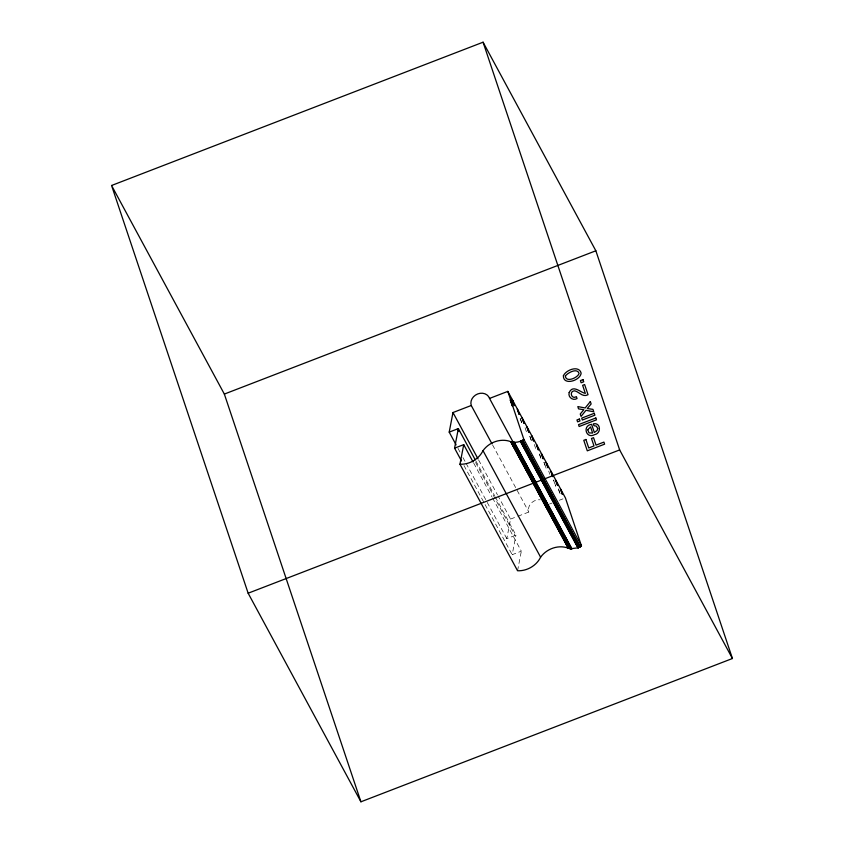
<?xml version="1.0" encoding="UTF-8"?>
<svg xmlns="http://www.w3.org/2000/svg" width="844" height="844" viewBox="0 0 844 844"><rect width="100%" height="100%" fill="white"/><g stroke="black" fill="none" stroke-linecap="round" stroke-linejoin="round"><path stroke-width="0.63" stroke-dasharray="4.22 3.17" d="M495.291 496.905L515.948 535.128L506.811 538.651L510.567 519.071L498.044 495.913M492.527 497.907L521.328 551.174L512.181 554.698L515.948 535.128M517.562 570.755L521.328 551.174M510.567 519.071L516.665 516.718M517.889 516.254L528.85 512.023A9.822 8.429 -28.4 0 1 540.234 499.775M549.571 504.026L552.008 503.087M559.329 500.27L562.98 498.857M544.391 463.113L543.916 462.217L545.351 466.51M553.991 480.869L553.516 479.972L554.951 484.266M555.31 485.342L555.785 486.228L554.35 481.935M492.537 444.862L528.85 512.023M478.643 460.012L497.422 494.753M475.879 461.014L494.658 495.755M475.594 462.523L515.03 535.476M473.737 463.166L491.894 496.747M457.976 448.333L460.476 452.964M462.976 457.596L465.487 462.227M466.11 463.377L506.811 538.651M463.978 465.54L512.181 554.698M558.791 489.742L560.585 495.111M558.317 488.855L560.11 494.225M548.716 471.1L549.792 474.317M544.749 464.179L546.184 468.473M539.59 454.23L541.384 459.6L539.116 453.344M534.315 444.471L536.109 449.831M529.99 436.475L531.783 441.845L529.515 435.588M525.073 427.781L526.508 432.075M520.389 418.719L522.183 424.089L519.915 417.833"/><path stroke-width="1.27" d="M456.098 444.851L449.208 432.117L452.975 412.537L471.258 405.489A9.822 8.429 -28.4 0 1 477.704 393.937A9.822 8.429 -28.4 0 1 489.531 398.431L570.649 548.727L577.929 547.851L580.155 546.806L581.474 545.973L565.417 497.918L560.616 489.035L562.42 494.405L560.142 488.148L555.816 480.162L557.62 485.522L555.341 479.276L551.016 471.279L552.82 476.649L550.541 470.393L546.216 462.406L548.02 467.776L545.741 461.52L541.415 453.523L543.219 458.893L540.941 452.637L536.615 444.651L538.419 450.021L536.14 443.765L531.815 435.768L533.619 441.138L531.34 434.882L527.015 426.895L528.819 432.265L526.54 426.009L522.214 418.012L524.018 423.382L521.74 417.126L517.414 409.14L519.218 414.509L516.939 408.253L512.614 400.256L514.418 405.626L513.933 404.74L512.139 399.37L507.814 391.384L489.531 398.431M461.468 460.908L454.578 448.164L458.345 428.594L449.208 432.117M570.649 548.727L568.234 548.157A22.049 18.927 -28.4 0 0 540.603 557.188A21.976 18.853 -28.4 0 1 536.056 563.497L535.74 563.803A21.976 18.853 -28.4 0 1 517.562 570.755L459.959 464.221L463.725 444.64L454.578 448.164M459.959 464.221A21.976 18.853 -28.4 0 0 478.137 457.269L478.453 456.963A21.976 18.853 -28.4 0 0 483.011 450.654A22.049 18.927 -28.4 0 1 510.631 441.623C515.009 443.121 520.126 442.087 523.871 439.439L507.814 391.384M111.566 185.49L483.074 42.2L595.853 250.784L732.434 658.51L360.926 801.8L248.147 593.216L111.566 185.49L224.346 394.074L360.926 801.8M224.346 394.074L595.853 250.784M510.314 400.077L512.582 406.333L510.314 400.077L512.139 399.37M248.147 593.216L619.654 449.926L732.434 658.51M523.871 439.439L581.474 545.973M522.552 440.273L580.155 546.806M522.362 440.389L579.955 546.923M522.162 440.494L579.765 547.028M521.961 440.6L579.564 547.123M521.761 440.695L579.364 547.229M521.56 440.8L579.163 547.323M521.36 440.895L578.963 547.418M521.159 440.979L578.762 547.513M520.948 441.074L578.551 547.608M520.748 441.159L578.351 547.693M520.537 441.243L578.14 547.777M520.326 441.317L577.929 547.851M514.312 442.309L571.915 548.843M514.101 442.298L571.704 548.832M513.89 442.288L571.494 548.822M513.679 442.267L571.282 548.8M513.468 442.245L571.071 548.779M513.257 442.224L570.861 548.758M512.846 442.172L570.438 548.695M512.635 442.129L570.238 548.663M512.424 442.098L570.027 548.632M512.224 442.056L569.827 548.589M512.023 442.013L569.616 548.547M511.812 441.961L569.415 548.494M511.612 441.918L569.215 548.452M511.211 441.802L569.014 548.4M511.021 441.75L568.624 548.284M510.82 441.686L568.423 548.22M510.631 441.623L568.234 548.157M471.258 405.489L491.915 443.701M483.011 450.654L540.603 557.188M452.975 412.537L478.01 458.862M458.345 428.594L475.256 459.853M457.437 428.942L458.682 431.263M463.725 444.64L473.115 462.016M483.074 42.2L619.654 449.926M597.7 428.488L597.141 430.482L594.324 432.466L591.612 424.353C582.065 425.376 586.084 439.418 594.566 434.628C601.529 433.616 600.865 422.106 593.332 423.857L593.944 425.692L596.297 426.114L597.7 428.488M587.73 429.754L589.028 432.898L592.625 433.067L590.568 426.916L587.73 429.754M563.402 375.749C563.075 386.014 580.44 380.633 581.136 373.122C578.984 364.882 565.902 369.915 563.402 375.749M565.385 375.96C565.712 382.954 577.76 377.912 579.089 373.459C577.222 367.551 567.78 372.774 565.385 375.96M569.183 392.502C567.727 397.06 572.876 401.1 577.032 398.547L576.399 396.648C571.304 399.887 568.845 390.772 574.775 390.825C579.29 391.964 582.74 397.629 588.036 394.707L584.628 384.547L582.634 385.318L585.335 393.399C580.229 392.312 572.949 384.305 569.183 392.502M590.336 401.575L585.177 407.968L577.834 406.586L578.541 408.876L583.837 409.73L580.25 413.993L581.062 416.398L585.968 410.332L593.743 411.735L592.952 409.372L587.318 408.528L591.138 403.959L590.336 401.575M582.982 379.621L580.419 380.612L581.136 382.775L583.71 381.783L582.982 379.621M579.364 419.046L576.958 419.964L577.591 421.863L579.997 420.934L579.364 419.046M594.26 413.296L581.706 418.139L582.339 420.027L594.893 415.185L594.26 413.296M595.832 417.98L578.53 424.648L579.153 426.515L596.455 419.837L595.832 417.98M585.894 439.481L583.774 440.304L587.297 450.833L604.599 444.166L603.914 442.108L596.043 445.136L593.554 437.688L591.486 438.479L593.986 445.938L588.732 447.964L585.894 439.481"/></g></svg>
